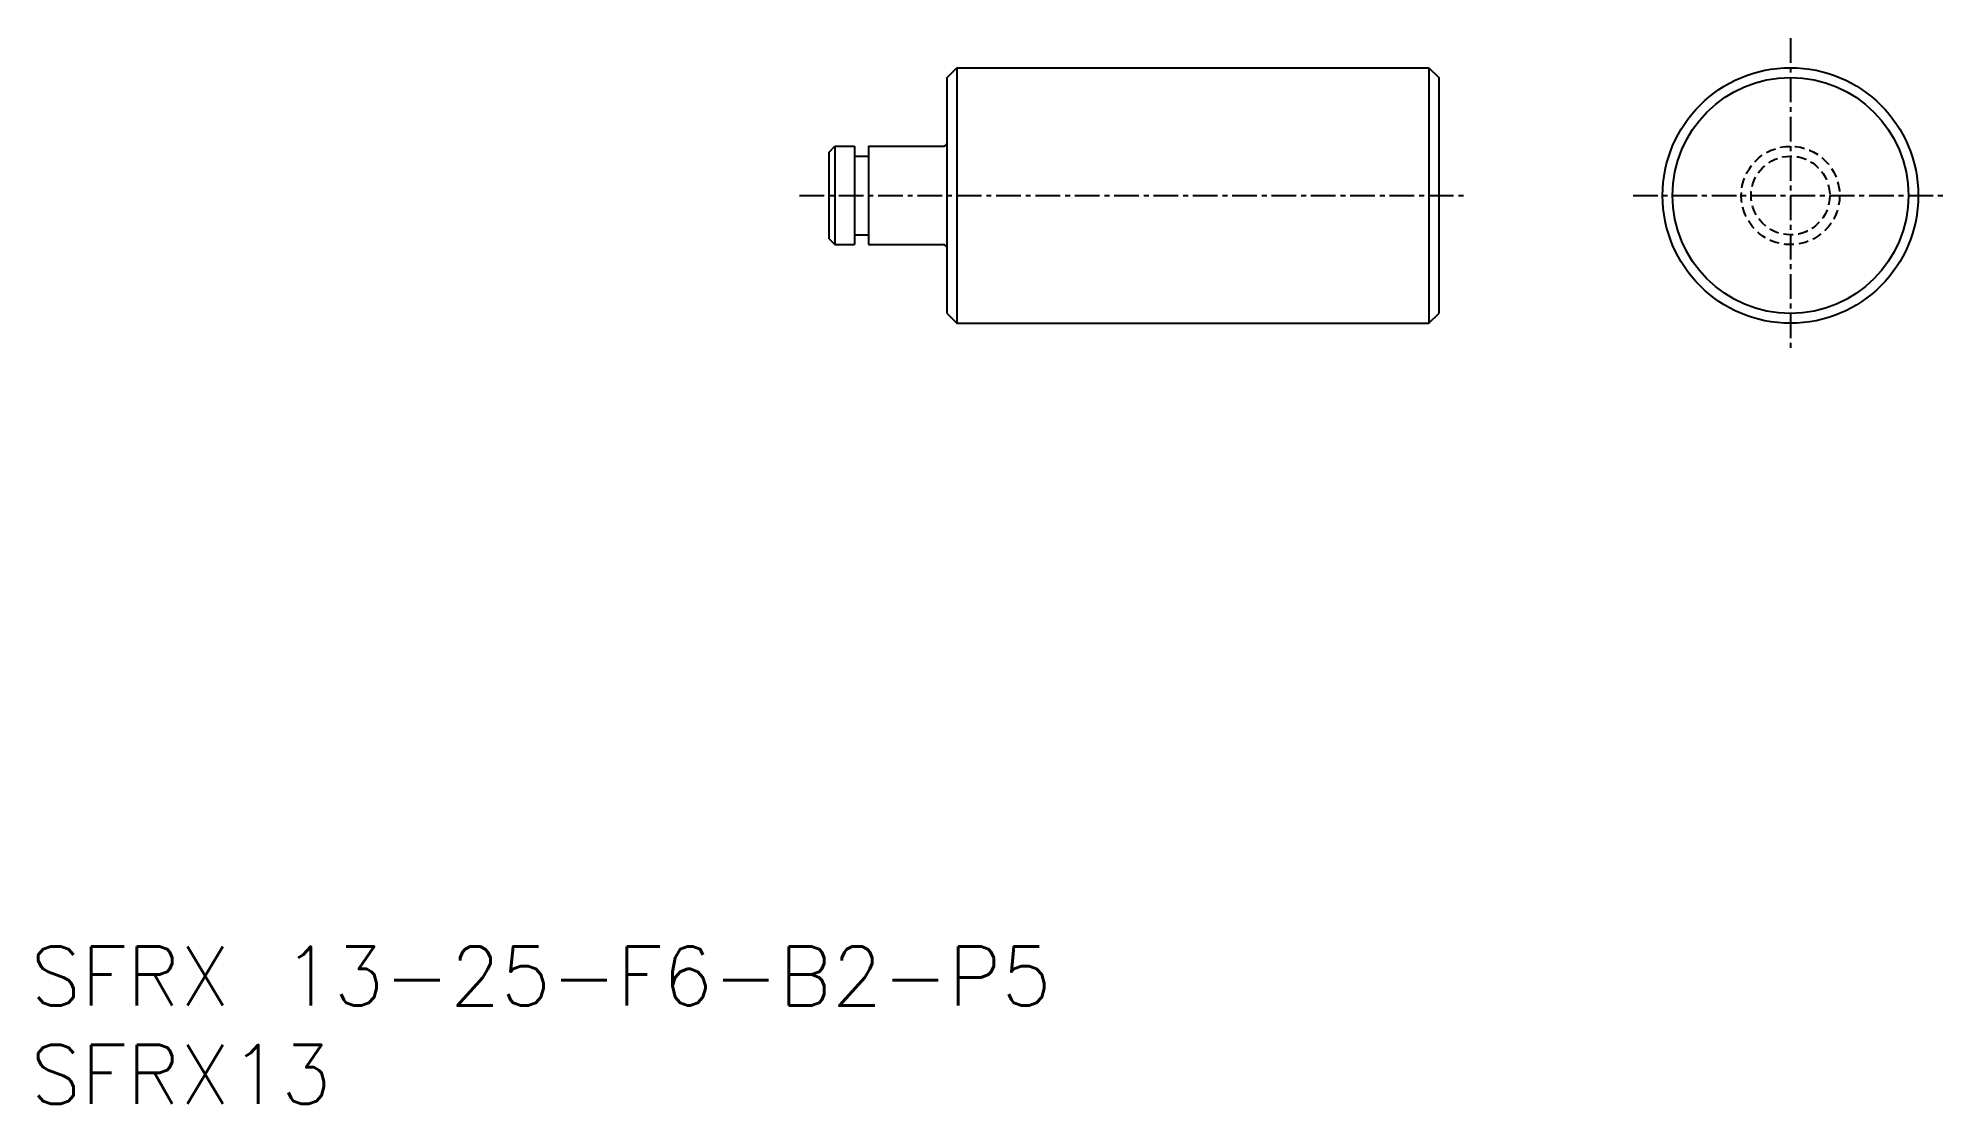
# Model space of a CAD drawing. Extents: x 45.2 to 142.2, y 37.3 to 91.5.
import ezdxf
from ezdxf.enums import TextEntityAlignment as Align

# ---------------------------------------------------------------- set-up
doc = ezdxf.new("R2010")
doc.units = 0
doc.linetypes.add('CENTER', pattern=[2, 1.25, -0.25, 0.25, -0.25])
doc.linetypes.add('DASHED', pattern=[0.75, 0.5, -0.25])
doc.layers.get('0').update_dxf_attribs({"linetype": 'CONTINUOUS'})
doc.layers.add('CENTER', color=1, linetype='CENTER')
doc.styles.get("Standard").update_dxf_attribs({"font": 'txt.shx', "bigfont": 'extfont.shx'})

msp = doc.modelspace()

# ---------------------------------------------------------------- linework, layer by layer
at = {"color": 7, "linetype": 'CONTINUOUS'}
for p, q in [((91.373, 89.489), (91.873, 89.989)), ((91.373, 77.489), (91.373, 89.489)), ((91.873, 89.989), (115.873, 89.989)), ((91.873, 89.989), (91.873, 76.989)), ((115.873, 89.989), (116.373, 89.489)), ((115.873, 89.989), (115.873, 76.989)), ((116.373, 89.489), (116.373, 77.489)), ((91.873, 86.489), (91.873, 86.489)), ((85.373, 85.689), (85.673, 85.989)), ((85.373, 81.289), (85.373, 85.689)), ((85.673, 85.989), (86.673, 85.989)), ((85.673, 85.989), (85.673, 80.989)), ((86.673, 85.989), (86.673, 80.989)), ((86.673, 85.489), (87.373, 85.489)), ((87.373, 85.989), (91.173, 85.989)), ((87.373, 85.989), (87.373, 80.989)), ((85.373, 81.289), (85.673, 80.989)), ((85.673, 80.989), (86.673, 80.989)), ((86.673, 81.489), (87.373, 81.489)), ((87.373, 80.989), (91.173, 80.989)), ((91.373, 77.489), (91.873, 76.989)), ((91.873, 76.989), (115.873, 76.989)), ((115.873, 76.989), (116.373, 77.489))]:
    msp.add_line(p, q, dxfattribs=at)
msp.add_line((91.873, 83.489), (91.873, 83.489))
for radius in [6.5, 6]:
    msp.add_circle((134.249, 83.489), radius, dxfattribs=at)
at = {"color": 3, "linetype": 'DASHED'}
for radius in [2.5, 2]:
    msp.add_circle((134.249, 83.489), radius, dxfattribs=at)
at = {"color": 7, "linetype": 'CONTINUOUS'}
for centre, start, end in [((91.173, 86.189), 270, 0), ((91.173, 80.789), 0, 90)]:
    msp.add_arc(centre, 0.2, start, end, dxfattribs=at)
at = {"layer": 'CENTER', "color": 1, "linetype": 'CENTER'}
for p, q in [((134.249, 91.489), (134.249, 75.489)), ((83.873, 83.489), (117.873, 83.489)), ((126.249, 83.489), (142.249, 83.489))]:
    msp.add_line(p, q, dxfattribs=at)

# ---------------------------------------------------------------- texts
at = {"color": 7, "linetype": 'CONTINUOUS'}
for s, p in [('SFRX 13-25-F6-B2-P5', (44.782, 43.795)), ('SFRX13', (44.782, 38.795))]:
    msp.add_text(s, height=3, dxfattribs=at).set_placement(p, align=Align.MIDDLE_LEFT)

doc.saveas('drawing.dxf')
